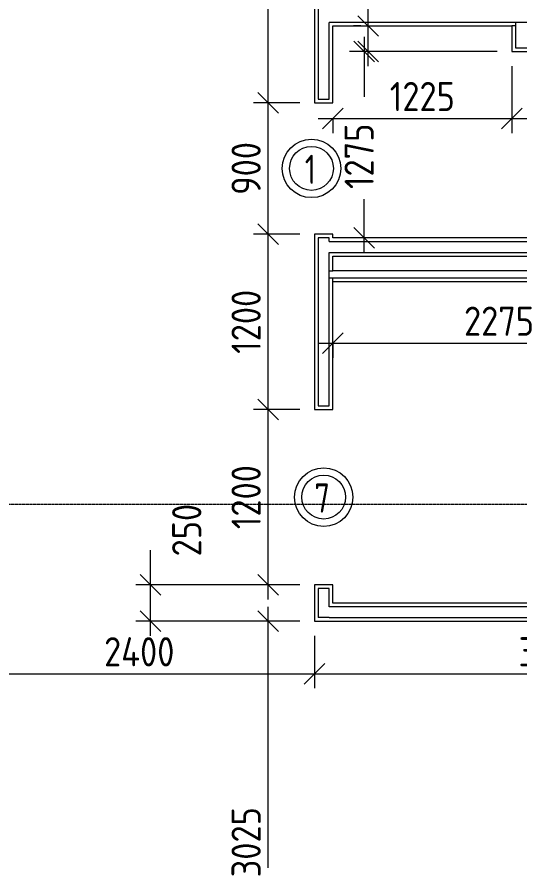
# Model space of a CAD drawing. Header units: millimetres. Extents: x -56773 to 221258, y -262288 to 26541.
# Drawn here: x 34897 to 38334, y -197658 to -191886 of the extents above; entities that cross this region are included whole.
import ezdxf

# ---------------------------------------------------------------- set-up
doc = ezdxf.new("R2010")
doc.units = ezdxf.units.MM
doc.linetypes.add('ADSK_Линия сетки', pattern=[25, 20, -2.5, 0, -2.5])
for name, color, linetype, lineweight in [('Марки дверей', 7, 'Continuous', 20), ('Оси', 7, 'Continuous', 9), ('Размеры', 7, 'Continuous', 9), ('Стены внутренние', 7, 'Continuous', 18), ('Стены штриховка', 7, 'Continuous', 9)]:
    doc.layers.add(name, color=color, linetype=linetype, lineweight=lineweight)
doc.styles.add('GOST Common_3', font='', dxfattribs={"width": 0.9, "height": 200})
doc.styles.add('GOST Common_B', font='', dxfattribs={"width": 0.8, "height": 200})
doc.styles.get('GOST Common_3').set_extended_font_data('GOST Common')
doc.styles.get('GOST Common_B').set_extended_font_data('GOST Common', bold=True)
doc.dimstyles.new('ADSK_Основной_2_0', dxfattribs={"dimscale": 304.8, "dimtxt": 201.142999, "dimasz": 0.463911, "dimexe": 0.328084, "dimexo": 0.328084, "dimgap": 0.164042, "dimtad": 1, "dimdec": 3, "dimrnd": 0.001, "dimdsep": 46, "dimtxsty": 'GOST Common_3', "dimblk1": 'OBLIQUE', "dimblk2": 'OBLIQUE', "dimsah": 1, "dimcen": 0.09, "dimdle": 0.328084, "dimazin": 2, "dimtfac": 1, "dimtdec": 4, "dimtix": 1, "dimtmove": 0, "dimatfit": 3, "dimfxl": 1, "dimtvp": 1, "dimtolj": 1, "dimtzin": 0, "dimlwd": 20, "dimlwe": 20, "dimarcsym": 2})
doc.dimstyles.new('ADSK_Основной_2_0_1', dxfattribs={"dimscale": 304.8, "dimtxt": 201.142999, "dimasz": 0.463911, "dimexe": 0.328084, "dimexo": 0.328084, "dimgap": 0.164042, "dimtad": 1, "dimdec": 3, "dimrnd": 0.001, "dimdsep": 46, "dimtxsty": 'GOST Common_3', "dimblk1": 'OBLIQUE', "dimblk2": 'OBLIQUE', "dimsah": 1, "dimcen": 0.09, "dimdle": 0.328084, "dimazin": 2, "dimtfac": 1, "dimtdec": 4, "dimtix": 1, "dimtmove": 1, "dimatfit": 3, "dimfxl": 1, "dimtvp": 1, "dimtolj": 1, "dimtzin": 0, "dimlwd": 20, "dimlwe": 20, "dimarcsym": 2})
doc.dimstyles.new('ADSK_Основной_2_0_2', dxfattribs={"dimscale": 304.8, "dimtxt": 201.142999, "dimasz": 0.463911, "dimexe": 0.328084, "dimexo": 0.328084, "dimgap": 0.164042, "dimtad": 1, "dimdec": 3, "dimrnd": 0.001, "dimdsep": 46, "dimtxsty": 'GOST Common_3', "dimblk1": 'OBLIQUE', "dimblk2": 'OBLIQUE', "dimsah": 1, "dimcen": 0.09, "dimdle": 0.328084, "dimazin": 2, "dimtfac": 1, "dimtdec": 4, "dimtix": 1, "dimtmove": 0, "dimatfit": 3, "dimfxl": 1, "dimtvp": 1, "dimtolj": 1, "dimtzin": 0, "dimlwd": 20, "dimlwe": 20, "dimarcsym": 2})

# ---------------------------------------------------------------- blocks, each defined once
blk = doc.blocks.new('_Oblique')
at = {"color": 0, "linetype": 'ByBlock', "lineweight": -2}
blk.add_line((-0.5, -0.5), (0.5, 0.5), dxfattribs=at)
blk = doc.blocks.new('*D6022')
at = {"layer": 'Defpoints', "color": 0, "lineweight": 25, "transparency": 16777216}
for p in [(34534.4, -195798.5), (36934.4, -196023.5), (36934.4, -196382.2)]:
    blk.add_point(p, dxfattribs=at)
at = {"layer": 'Размеры', "color": 0, "lineweight": 20, "transparency": 16777216}
for p, q in [((34534.4, -195898.5), (34534.4, -196482.2)), ((36934.4, -196123.5), (36934.4, -196482.2)), ((34434.4, -196382.2), (37034.4, -196382.2))]:
    blk.add_line(p, q, dxfattribs=at)
at = {"layer": 'Размеры', "color": 0, "lineweight": 20, "transparency": 16777216, "xscale": 141.4, "yscale": 141.4, "zscale": 141.4, "rotation": 180}
blk.add_blockref('_Oblique', (34534.4, -196382.2), dxfattribs=at)
at = {"layer": 'Размеры', "color": 0, "lineweight": 20, "transparency": 16777216, "xscale": 141.4, "yscale": 141.4, "zscale": 141.4}
blk.add_blockref('_Oblique', (36934.4, -196382.2), dxfattribs=at)
at = {"layer": 'Размеры', "color": 0, "lineweight": 9, "transparency": 16777216, "insert": (35734.4, -196232.2), "char_height": 200, "width": 625.93, "attachment_point": 5, "style": 'GOST Common_3'}
blk.add_mtext('\\A1;2400', dxfattribs=at)
blk = doc.blocks.new('*D6023')
at = {"layer": 'Defpoints', "color": 0, "lineweight": 25, "transparency": 16777216}
for p in [(36934.4, -196023.5), (40209.4, -196023.5), (40209.4, -196382.2)]:
    blk.add_point(p, dxfattribs=at)
at = {"layer": 'Размеры', "color": 0, "lineweight": 20, "transparency": 16777216}
for p, q in [((36934.4, -196123.5), (36934.4, -196482.2)), ((40209.4, -196123.5), (40209.4, -196482.2)), ((36834.4, -196382.2), (40309.4, -196382.2))]:
    blk.add_line(p, q, dxfattribs=at)
at = {"layer": 'Размеры', "color": 0, "lineweight": 20, "transparency": 16777216, "xscale": 141.4, "yscale": 141.4, "zscale": 141.4, "rotation": 180}
blk.add_blockref('_Oblique', (36934.4, -196382.2), dxfattribs=at)
at = {"layer": 'Размеры', "color": 0, "lineweight": 20, "transparency": 16777216, "xscale": 141.4, "yscale": 141.4, "zscale": 141.4}
blk.add_blockref('_Oblique', (40209.4, -196382.2), dxfattribs=at)
at = {"layer": 'Размеры', "color": 0, "lineweight": 9, "transparency": 16777216, "insert": (38571.9, -196232.2), "char_height": 200, "width": 605.475, "attachment_point": 5, "style": 'GOST Common_3'}
blk.add_mtext('\\A1;3275', dxfattribs=at)
blk = doc.blocks.new('*D6093')
at = {"layer": 'Defpoints', "color": 0, "lineweight": 25, "transparency": 16777216}
for p in [(37272.7, -192123.5), (38284.4, -192123.5), (37350.7, -193398.5)]:
    blk.add_point(p, dxfattribs=at)
at = {"layer": 'Размеры', "color": 0, "lineweight": 20, "transparency": 16777216}
for p, q in [((37272.7, -192023.5), (37272.7, -192434.5)), ((38184.4, -192123.5), (37172.7, -192123.5)), ((37272.7, -193498.5), (37272.7, -193134.5)), ((37250.7, -193398.5), (37172.7, -193398.5))]:
    blk.add_line(p, q, dxfattribs=at)
at = {"layer": 'Размеры', "color": 0, "lineweight": 20, "transparency": 16777216, "xscale": 141.4, "yscale": 141.4, "zscale": 141.4}
for p, rotation in [((37272.7, -192123.5), 90), ((37272.7, -193398.5), 270)]:
    blk.add_blockref('_Oblique', p, dxfattribs=dict(at, rotation=rotation))
at = {"layer": 'Размеры', "color": 0, "lineweight": 9, "transparency": 16777216, "insert": (37139.3, -193064.7), "char_height": 200, "width": 560.473, "attachment_point": 1, "rotation": 90, "line_spacing_factor": 1.022761, "style": 'GOST Common_3'}
blk.add_mtext('\\A1;1275', dxfattribs=at)
blk = doc.blocks.new('*D6094')
at = {"layer": 'Defpoints', "color": 0, "lineweight": 25, "transparency": 16777216}
for p in [(37301.1, -191948.5), (37350.7, -191948.5), (38284.4, -192123.5)]:
    blk.add_point(p, dxfattribs=at)
at = {"layer": 'Размеры', "color": 0, "lineweight": 20, "transparency": 16777216}
for p, q in [((37301.1, -191948.5), (37301.1, -191552)), ((37250.7, -191948.5), (37201.1, -191948.5)), ((37301.1, -192223.5), (37301.1, -191948.5)), ((38184.4, -192123.5), (37201.1, -192123.5))]:
    blk.add_line(p, q, dxfattribs=at)
at = {"layer": 'Размеры', "color": 0, "lineweight": 20, "transparency": 16777216, "xscale": 141.4, "yscale": 141.4, "zscale": 141.4}
for p, rotation in [((37301.1, -191948.5), 90), ((37301.1, -192123.5), 270)]:
    blk.add_blockref('_Oblique', p, dxfattribs=dict(at, rotation=rotation))
at = {"layer": 'Размеры', "color": 0, "lineweight": 9, "transparency": 16777216, "insert": (37432.1, -191573.2), "char_height": 200, "width": 409.104, "attachment_point": 1, "rotation": 90, "line_spacing_factor": 1.022761, "style": 'GOST Common_3'}
blk.add_mtext('\\A1;175', dxfattribs=at)
blk = doc.blocks.new('*D6229')
at = {"layer": 'Defpoints', "color": 0, "lineweight": 25, "transparency": 16777216}
for p in [(38284.4, -192123.5), (37059.4, -192481.4), (38284.4, -192581.4)]:
    blk.add_point(p, dxfattribs=at)
at = {"layer": 'Размеры', "color": 0, "lineweight": 20, "transparency": 16777216}
for p, q in [((38284.4, -192223.5), (38284.4, -192681.4)), ((36959.4, -192581.4), (38384.4, -192581.4)), ((37059.4, -192581.4), (37059.4, -192681.4))]:
    blk.add_line(p, q, dxfattribs=at)
at = {"layer": 'Размеры', "color": 0, "lineweight": 20, "transparency": 16777216, "xscale": 141.4, "yscale": 141.4, "zscale": 141.4, "rotation": 180}
blk.add_blockref('_Oblique', (37059.4, -192581.4), dxfattribs=at)
at = {"layer": 'Размеры', "color": 0, "lineweight": 20, "transparency": 16777216, "xscale": 141.4, "yscale": 141.4, "zscale": 141.4}
blk.add_blockref('_Oblique', (38284.4, -192581.4), dxfattribs=at)
at = {"layer": 'Размеры', "color": 0, "lineweight": 9, "transparency": 16777216, "insert": (37671.9, -192431.4), "char_height": 200, "width": 560.473, "attachment_point": 5, "style": 'GOST Common_3'}
blk.add_mtext('\\A1;1225', dxfattribs=at)
blk = doc.blocks.new('*D6230')
at = {"layer": 'Defpoints', "color": 0, "lineweight": 25, "transparency": 16777216}
for p in [(38284.4, -192123.5), (39259.4, -192481.4), (39259.4, -192581.4)]:
    blk.add_point(p, dxfattribs=at)
at = {"layer": 'Размеры', "color": 0, "lineweight": 20, "transparency": 16777216}
for p, q in [((38284.4, -192223.5), (38284.4, -192681.4)), ((38184.4, -192581.4), (39359.4, -192581.4)), ((39259.4, -192581.4), (39259.4, -192681.4))]:
    blk.add_line(p, q, dxfattribs=at)
at = {"layer": 'Размеры', "color": 0, "lineweight": 20, "transparency": 16777216, "xscale": 141.4, "yscale": 141.4, "zscale": 141.4, "rotation": 180}
blk.add_blockref('_Oblique', (38284.4, -192581.4), dxfattribs=at)
at = {"layer": 'Размеры', "color": 0, "lineweight": 20, "transparency": 16777216, "xscale": 141.4, "yscale": 141.4, "zscale": 141.4}
blk.add_blockref('_Oblique', (39259.4, -192581.4), dxfattribs=at)
at = {"layer": 'Размеры', "color": 0, "lineweight": 9, "transparency": 16777216, "insert": (38771.9, -192431.4), "char_height": 200, "width": 454.106, "attachment_point": 5, "style": 'GOST Common_3'}
blk.add_mtext('\\A1;975', dxfattribs=at)
blk = doc.blocks.new('*D6231')
at = {"layer": 'Defpoints', "color": 0, "lineweight": 25, "transparency": 16777216}
for p in [(37059.4, -194019.3), (39334.4, -194019.3), (39334.4, -194119.2)]:
    blk.add_point(p, dxfattribs=at)
at = {"layer": 'Размеры', "color": 0, "lineweight": 20, "transparency": 16777216}
for p, q in [((36959.4, -194119.2), (39434.4, -194119.2)), ((37059.4, -194119.3), (37059.4, -194219.2)), ((39334.4, -194119.3), (39334.4, -194219.2))]:
    blk.add_line(p, q, dxfattribs=at)
at = {"layer": 'Размеры', "color": 0, "lineweight": 20, "transparency": 16777216, "xscale": 141.4, "yscale": 141.4, "zscale": 141.4, "rotation": 180}
blk.add_blockref('_Oblique', (37059.4, -194119.2), dxfattribs=at)
at = {"layer": 'Размеры', "color": 0, "lineweight": 20, "transparency": 16777216, "xscale": 141.4, "yscale": 141.4, "zscale": 141.4}
blk.add_blockref('_Oblique', (39334.4, -194119.2), dxfattribs=at)
at = {"layer": 'Размеры', "color": 0, "lineweight": 9, "transparency": 16777216, "insert": (38196.9, -193969.2), "char_height": 200, "width": 605.475, "attachment_point": 5, "style": 'GOST Common_3'}
blk.add_mtext('\\A1;2275', dxfattribs=at)
blk = doc.blocks.new('*D6240')
at = {"layer": 'Defpoints', "color": 0, "lineweight": 25, "transparency": 16777216}
for p in [(36615.9, -196023.5), (36934.4, -196023.5), (36515.9, -199048.5)]:
    blk.add_point(p, dxfattribs=at)
at = {"layer": 'Размеры', "color": 0, "lineweight": 20, "transparency": 16777216}
for p, q in [((36615.9, -199148.5), (36615.9, -195923.5)), ((36834.4, -196023.5), (36515.9, -196023.5)), ((36615.9, -199048.5), (36715.9, -199048.5))]:
    blk.add_line(p, q, dxfattribs=at)
at = {"layer": 'Размеры', "color": 0, "lineweight": 20, "transparency": 16777216, "xscale": 141.4, "yscale": 141.4, "zscale": 141.4}
for p, rotation in [((36615.9, -196023.5), 90), ((36615.9, -199048.5), 270)]:
    blk.add_blockref('_Oblique', p, dxfattribs=dict(at, rotation=rotation))
at = {"layer": 'Размеры', "color": 0, "lineweight": 9, "transparency": 16777216, "insert": (36465.9, -197536), "char_height": 200, "width": 605.475, "attachment_point": 5, "rotation": 90, "style": 'GOST Common_3'}
blk.add_mtext('\\A1;3025', dxfattribs=at)
blk = doc.blocks.new('*D6241')
at = {"layer": 'Defpoints', "color": 0, "lineweight": 25, "transparency": 16777216}
for p in [(35811.4, -195773.5), (36934.4, -195773.5), (36934.4, -196023.5)]:
    blk.add_point(p, dxfattribs=at)
at = {"layer": 'Размеры', "color": 0, "lineweight": 20, "transparency": 16777216}
for p, q in [((35811.4, -195773.5), (35811.4, -195535.7)), ((36834.4, -195773.5), (35711.4, -195773.5)), ((35811.4, -196123.5), (35811.4, -195773.5)), ((36834.4, -196023.5), (35711.4, -196023.5))]:
    blk.add_line(p, q, dxfattribs=at)
at = {"layer": 'Размеры', "color": 0, "lineweight": 20, "transparency": 16777216, "xscale": 141.4, "yscale": 141.4, "zscale": 141.4}
for p, rotation in [((35811.4, -195773.5), 90), ((35811.4, -196023.5), 270)]:
    blk.add_blockref('_Oblique', p, dxfattribs=dict(at, rotation=rotation))
at = {"layer": 'Размеры', "color": 0, "lineweight": 9, "transparency": 16777216, "insert": (35959.5, -195579.5), "char_height": 200, "width": 454.106, "attachment_point": 1, "rotation": 90, "line_spacing_factor": 1.022761, "style": 'GOST Common_3'}
blk.add_mtext('\\A1;250', dxfattribs=at)
blk = doc.blocks.new('*D6242')
at = {"layer": 'Defpoints', "color": 0, "lineweight": 25, "transparency": 16777216}
for p in [(36615.9, -194573.5), (36934.4, -194573.5), (36934.4, -195773.5)]:
    blk.add_point(p, dxfattribs=at)
at = {"layer": 'Размеры', "color": 0, "lineweight": 20, "transparency": 16777216}
for p, q in [((36615.9, -195873.5), (36615.9, -194473.5)), ((36834.4, -194573.5), (36515.9, -194573.5)), ((36834.4, -195773.5), (36515.9, -195773.5))]:
    blk.add_line(p, q, dxfattribs=at)
at = {"layer": 'Размеры', "color": 0, "lineweight": 20, "transparency": 16777216, "xscale": 141.4, "yscale": 141.4, "zscale": 141.4}
for p, rotation in [((36615.9, -194573.5), 90), ((36615.9, -195773.5), 270)]:
    blk.add_blockref('_Oblique', p, dxfattribs=dict(at, rotation=rotation))
at = {"layer": 'Размеры', "color": 0, "lineweight": 9, "transparency": 16777216, "insert": (36465.9, -195173.5), "char_height": 200, "width": 560.473, "attachment_point": 5, "rotation": 90, "style": 'GOST Common_3'}
blk.add_mtext('\\A1;1200', dxfattribs=at)
blk = doc.blocks.new('*D6243')
at = {"layer": 'Defpoints', "color": 0, "lineweight": 25, "transparency": 16777216}
for p in [(36615.9, -193373.5), (36934.4, -193373.5), (36934.4, -194573.5)]:
    blk.add_point(p, dxfattribs=at)
at = {"layer": 'Размеры', "color": 0, "lineweight": 20, "transparency": 16777216}
for p, q in [((36615.9, -194673.5), (36615.9, -193273.5)), ((36834.4, -193373.5), (36515.9, -193373.5)), ((36834.4, -194573.5), (36515.9, -194573.5))]:
    blk.add_line(p, q, dxfattribs=at)
at = {"layer": 'Размеры', "color": 0, "lineweight": 20, "transparency": 16777216, "xscale": 141.4, "yscale": 141.4, "zscale": 141.4}
for p, rotation in [((36615.9, -193373.5), 90), ((36615.9, -194573.5), 270)]:
    blk.add_blockref('_Oblique', p, dxfattribs=dict(at, rotation=rotation))
at = {"layer": 'Размеры', "color": 0, "lineweight": 9, "transparency": 16777216, "insert": (36465.9, -193973.5), "char_height": 200, "width": 560.473, "attachment_point": 5, "rotation": 90, "style": 'GOST Common_3'}
blk.add_mtext('\\A1;1200', dxfattribs=at)
blk = doc.blocks.new('*D6244')
at = {"layer": 'Defpoints', "color": 0, "lineweight": 25, "transparency": 16777216}
for p in [(36615.9, -192473.5), (36934.4, -192473.5), (36934.4, -193373.5)]:
    blk.add_point(p, dxfattribs=at)
at = {"layer": 'Размеры', "color": 0, "lineweight": 20, "transparency": 16777216}
for p, q in [((36615.9, -193473.5), (36615.9, -192373.5)), ((36834.4, -192473.5), (36515.9, -192473.5)), ((36834.4, -193373.5), (36515.9, -193373.5))]:
    blk.add_line(p, q, dxfattribs=at)
at = {"layer": 'Размеры', "color": 0, "lineweight": 20, "transparency": 16777216, "xscale": 141.4, "yscale": 141.4, "zscale": 141.4}
for p, rotation in [((36615.9, -192473.5), 90), ((36615.9, -193373.5), 270)]:
    blk.add_blockref('_Oblique', p, dxfattribs=dict(at, rotation=rotation))
at = {"layer": 'Размеры', "color": 0, "lineweight": 9, "transparency": 16777216, "insert": (36465.9, -192923.5), "char_height": 200, "width": 454.106, "attachment_point": 5, "rotation": 90, "style": 'GOST Common_3'}
blk.add_mtext('\\A1;900', dxfattribs=at)
blk = doc.blocks.new('*D6245')
at = {"layer": 'Defpoints', "color": 0, "lineweight": 25, "transparency": 16777216}
for p in [(36615.9, -190548.5), (36934.4, -190548.5), (36934.4, -192473.5)]:
    blk.add_point(p, dxfattribs=at)
at = {"layer": 'Размеры', "color": 0, "lineweight": 20, "transparency": 16777216}
for p, q in [((36615.9, -192573.5), (36615.9, -190448.5)), ((36834.4, -190548.5), (36515.9, -190548.5)), ((36834.4, -192473.5), (36515.9, -192473.5))]:
    blk.add_line(p, q, dxfattribs=at)
at = {"layer": 'Размеры', "color": 0, "lineweight": 20, "transparency": 16777216, "xscale": 141.4, "yscale": 141.4, "zscale": 141.4}
for p, rotation in [((36615.9, -190548.5), 90), ((36615.9, -192473.5), 270)]:
    blk.add_blockref('_Oblique', p, dxfattribs=dict(at, rotation=rotation))
at = {"layer": 'Размеры', "color": 0, "lineweight": 9, "transparency": 16777216, "insert": (36465.9, -191511), "char_height": 200, "width": 560.473, "attachment_point": 5, "rotation": 90, "style": 'GOST Common_3'}
blk.add_mtext('\\A1;1925', dxfattribs=at)
blk = doc.blocks.new('М_двери1 - Марка экземпляра 2-3719212-Кладочный план 4-го этажа')
at = {"layer": 'Марки дверей'}
for radius in [2, 1.5]:
    blk.add_circle((0, 0), radius, dxfattribs=at)

msp = doc.modelspace()

# ---------------------------------------------------------------- linework, layer by layer
at = {"layer": 'Оси', "linetype": 'ADSK_Линия сетки', "lineweight": 5}
msp.add_line((62563.3938, -195223.4914), (-25230.7352, -195223.4914), dxfattribs=at)
at = {"layer": 'Стены внутренние', "lineweight": 5}
for p, q in [((36934.3615, -190548.4914), (36934.3615, -192473.4914)), ((37059.3615, -192473.4914), (37059.3615, -191948.4914)), ((37059.3615, -191948.4914), (38284.3615, -191948.4914)), ((38284.3615, -191948.4914), (38284.3615, -192123.4914)), ((38284.3615, -192123.4914), (39259.3615, -192123.4914)), ((36934.3615, -192473.4914), (37059.3615, -192473.4914)), ((36934.3615, -193373.4914), (36934.3615, -194573.4914)), ((37059.3615, -193373.4914), (36934.3615, -193373.4914)), ((37059.3615, -193398.4914), (37059.3615, -193373.4914)), ((41734.3615, -193398.4914), (37059.3615, -193398.4914)), ((37059.3615, -193623.4914), (37059.3615, -193523.4914)), ((37059.3615, -193523.4914), (39609.3615, -193523.4914)), ((39409.3615, -193623.4914), (37059.3615, -193623.4914)), ((37059.3615, -194573.4914), (37059.3615, -193698.4914)), ((37059.3615, -193698.4914), (39334.3615, -193698.4914)), ((36934.3615, -194573.4914), (37059.3615, -194573.4914)), ((36934.3615, -195773.4914), (36934.3615, -196023.4914)), ((37059.3615, -195773.4914), (36934.3615, -195773.4914)), ((37059.3615, -195898.4914), (37059.3615, -195773.4914)), ((40209.3615, -195898.4914), (37059.3615, -195898.4914)), ((36934.3615, -196023.4914), (40209.3615, -196023.4914))]:
    msp.add_line(p, q, dxfattribs=at)
at = {"layer": 'Стены штриховка', "lineweight": 9}
for p, q in [((36959.3615, -190573.4914), (36959.3615, -192448.4914)), ((37034.3615, -192448.4914), (37034.3615, -191923.4914)), ((39284.3615, -191923.4914), (37034.3615, -191923.4914)), ((38309.3615, -191923.4914), (38309.3615, -192098.4914)), ((38309.3615, -191948.4914), (38284.3615, -191948.4914)), ((38309.3615, -192098.4914), (39284.3615, -192098.4914)), ((36959.3615, -192448.4914), (37034.3615, -192448.4914)), ((36959.3615, -193398.4914), (36959.3615, -194548.4914)), ((37034.3615, -193398.4914), (36959.3615, -193398.4914)), ((37034.3615, -193423.4914), (37034.3615, -193398.4914)), ((37034.3615, -193423.4914), (42009.3615, -193423.4914)), ((37034.3615, -194548.4914), (37034.3615, -193498.4914)), ((37034.3615, -193498.4914), (39634.3615, -193498.4914)), ((37034.3615, -193623.4914), (37059.3615, -193623.4914)), ((37034.3615, -193673.4914), (39359.3615, -193673.4914)), ((37059.3615, -193698.4914), (37059.3615, -193673.4914)), ((36959.3615, -194548.4914), (37034.3615, -194548.4914)), ((37034.3615, -195798.4914), (36959.3615, -195798.4914)), ((36959.3615, -195798.4914), (36959.3615, -195998.4914)), ((37034.3615, -195923.4914), (37034.3615, -195798.4914)), ((40184.3615, -195923.4914), (37034.3615, -195923.4914)), ((37034.3615, -195998.4914), (36959.3615, -195998.4914)), ((37034.3615, -195998.4914), (40184.3615, -195998.4914))]:
    msp.add_line(p, q, dxfattribs=at)

# ---------------------------------------------------------------- block references
at = {"layer": 'Марки дверей', "xscale": 99.99999999999993, "yscale": 99.99999999999993, "zscale": 99.99999999999993}
for p in [(36913.2431, -192923.4914), (36996.8615, -195173.4914)]:
    msp.add_blockref('М_двери1 - Марка экземпляра 2-3719212-Кладочный план 4-го этажа', p, dxfattribs=at)

# ---------------------------------------------------------------- texts
at = {"layer": 'Марки дверей', "lineweight": 5, "char_height": 200, "attachment_point": 1, "style": 'GOST Common_B'}
for s, insert, width in [('\\fGOST Common|b1|i0|c204|p34|;\\W.8;1', (36867.5857, -192829.8325), 102.616), ('\\fGOST Common|b1|i0|c204|p34|;\\W.8;7', (36932.8041, -195079.8325), 147.5105)]:
    msp.add_mtext(s, dxfattribs=dict(at, insert=insert, width=width))

# ---------------------------------------------------------------- dimensions: what is measured, and where the dimension line sits
at = {"layer": 'Размеры', "lineweight": 9}
for base, p1, p2, override, picture, middle in [((36615.9157, -190548.4914), (36934.3615, -192473.4914), (36934.3615, -190548.4914), {"dimpost": '<>', "dimfxl": 1925}, '*D6245', (36465.9157, -191510.9914)), ((36615.9157, -192473.4914), (36934.3615, -193373.4914), (36934.3615, -192473.4914), {"dimpost": '<>', "dimfxl": 900}, '*D6244', (36465.9157, -192923.4914)), ((36615.9157, -193373.4914), (36934.3615, -194573.4914), (36934.3615, -193373.4914), {"dimpost": '<>', "dimfxl": 1200}, '*D6243', (36465.9157, -193973.4914)), ((36615.9157, -194573.4914), (36934.3615, -195773.4914), (36934.3615, -194573.4914), {"dimpost": '<>', "dimfxl": 1200}, '*D6242', (36465.9157, -195173.4914)), ((36615.9157, -196023.4914), (36515.9308, -199048.4914), (36934.3615, -196023.4914), {"dimpost": '<>', "dimfxl": 3053.802427}, '*D6240', (36465.9157, -197535.9914))]:
    dim = msp.add_linear_dim(base=base, p1=p1, p2=p2, angle=90, dimstyle='ADSK_Основной_2_0_2', override=override, dxfattribs=at)
    dim.commit()
    dim.dimension.update_dxf_attribs({"geometry": picture, "text_midpoint": middle})
for base, p1, p2, override, picture, middle in [((37301.1131, -191948.4914), (38284.3615, -192123.4914), (37350.714, -191948.4914), {"dimpost": '<>', "dimfxl": 949.906636}, '*D6094', (37565.3988, -191551.9891)), ((37272.6666, -192123.4914), (37350.714, -193398.4914), (38284.3615, -192123.4914), {"dimpost": '<>', "dimfxl": 1580.29194}, '*D6093', (37272.6666, -192784.4995)), ((35811.3911, -195773.4914), (36934.3615, -196023.4914), (36934.3615, -195773.4914), {"dimpost": '<>', "dimfxl": 250}, '*D6241', (36092.8197, -195535.7347))]:
    dim = msp.add_linear_dim(base=base, p1=p1, p2=p2, angle=90, dimstyle='ADSK_Основной_2_0', override=override, dxfattribs=at)
    dim.commit()
    dim.dimension.update_dxf_attribs({"geometry": picture, "text_midpoint": middle, "dimtype": 160, "text_rotation": 90})
for base, p1, p2, dimstyle, override, picture, middle in [((38284.3615, -192581.4265), (37059.3615, -192481.4416), (38284.3615, -192123.4914), 'ADSK_Основной_2_0_2', {"dimpost": '<>', "dimfxl": 1276.226203}, '*D6229', (37671.8615, -192431.4265)), ((39259.3615, -192581.4265), (38284.3615, -192123.4914), (39259.3615, -192481.4416), 'ADSK_Основной_2_0_2', {"dimpost": '<>', "dimfxl": 1038.630503}, '*D6230', (38771.8615, -192431.4265)), ((39334.3615, -194119.2437), (37059.3615, -194019.2588), (39334.3615, -194019.2588), 'ADSK_Основной_2_0_2', {"dimpost": '<>', "dimfxl": 2275}, '*D6231', (38196.8615, -193969.2437)), ((36934.3615, -196382.2452), (34534.3615, -195798.4914), (36934.3615, -196023.4914), 'ADSK_Основной_2_0_1', {"dimpost": '<>', "dimfxl": 2410.523802}, '*D6022', (35734.3615, -196232.2452)), ((40209.3615, -196382.2452), (36934.3615, -196023.4914), (40209.3615, -196023.4914), 'ADSK_Основной_2_0_1', {"dimpost": '<>', "dimfxl": 3275}, '*D6023', (38571.8615, -196232.2452))]:
    dim = msp.add_linear_dim(base=base, p1=p1, p2=p2, dimstyle=dimstyle, override=override, dxfattribs=at)
    dim.commit()
    dim.dimension.update_dxf_attribs({"geometry": picture, "text_midpoint": middle})

doc.saveas('drawing.dxf')
